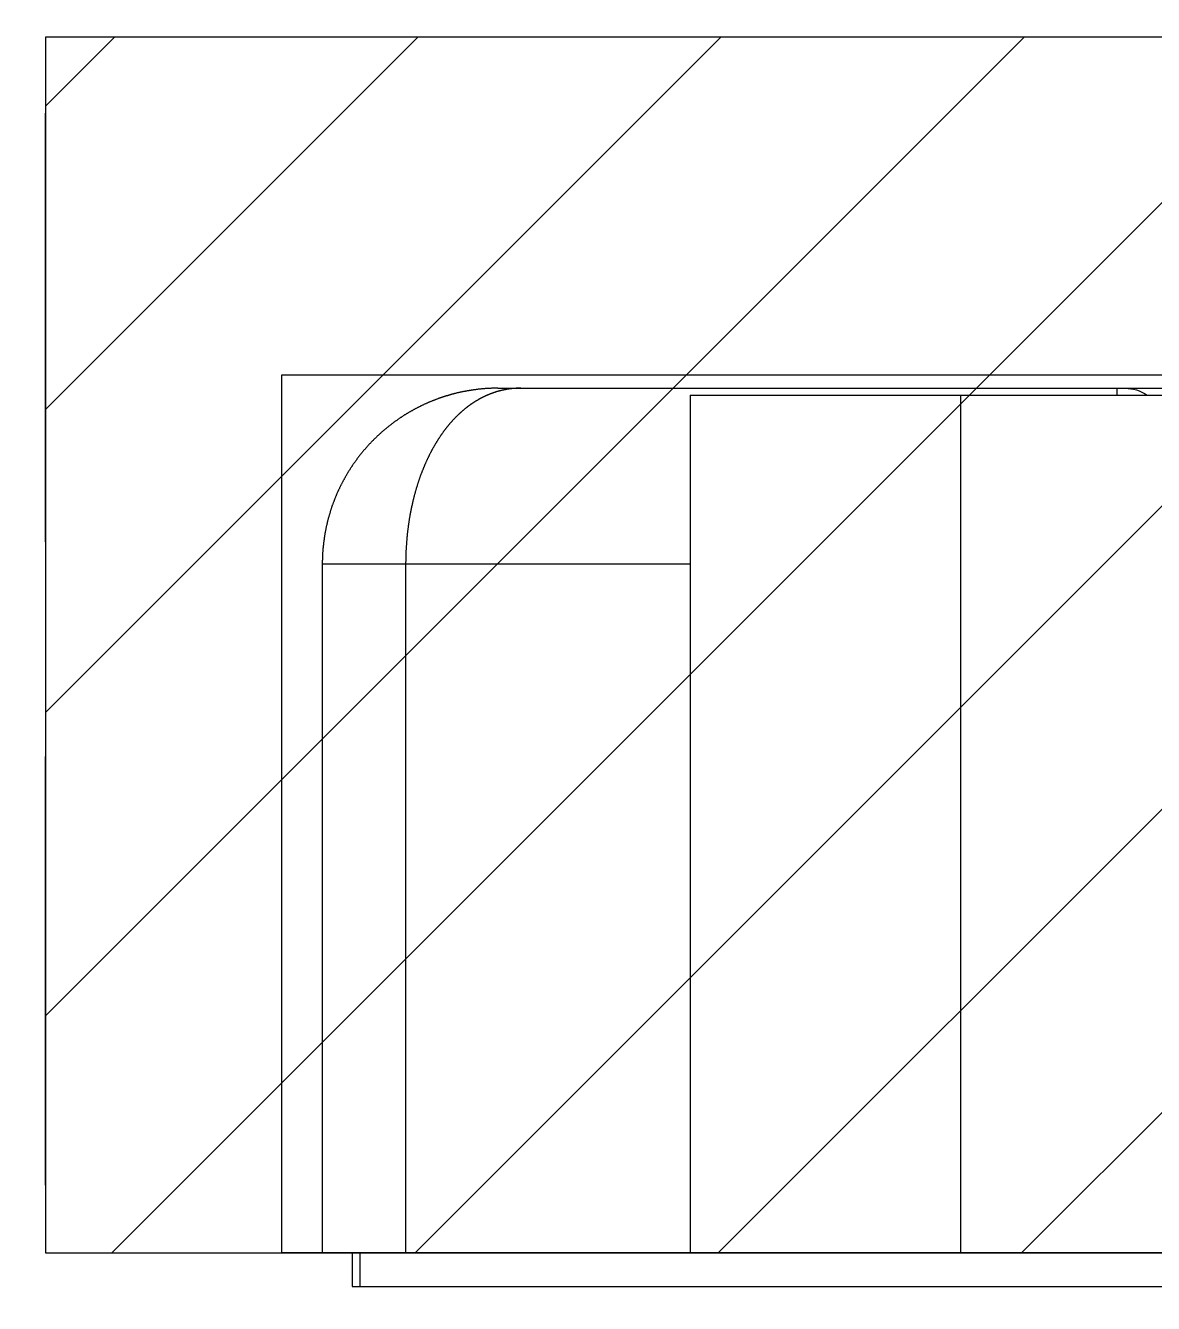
# Model space of a CAD drawing. Header units: millimetres. Extents: x -853320 to 19484, y -510814 to 9708.
# Drawn here: x 14260.56 to 14277.26, y 3748.06 to 3766.98 of the extents above; entities that cross this region are included whole.
import ezdxf

# ---------------------------------------------------------------- set-up
doc = ezdxf.new("R2010")
doc.units = ezdxf.units.MM
doc.linetypes.add('BEARBEITUNGEN', pattern=[0])
doc.linetypes.add('NASCOSTA', pattern=[9.525, 6.35, -3.175])
doc.layers.add('DS_ST_quote 1_50', color=7, linetype='Continuous')
for name, color, linetype, lineweight in [('F_ARREDI', 7, 'Continuous', 5), ('F_FERRAMENTA', 253, 'Continuous', 5), ('F_Guide', 1, 'Continuous', 9), ('F_MULTI laminato OPACO', 1, 'Continuous', 5), ('F_Proiezioni', 253, 'NASCOSTA', 9)]:
    doc.layers.add(name, color=color, linetype=linetype, lineweight=lineweight)
doc.styles.add('ARIAL', font='arial.ttf')
doc.dimstyles.new('ISO-100', dxfattribs={"dimtxt": 100, "dimasz": 5, "dimexe": 0.25, "dimexo": 6, "dimgap": 6, "dimtad": 1, "dimtxsty": 'ARIAL', "dimblk": 'ARCHTICK', "dimcen": 2.5, "dimdle": 15, "dimse1": 1, "dimse2": 1, "dimclrd": 256, "dimclre": 256, "dimclrt": 256, "dimadec": 0, "dimazin": 0, "dimtfac": 1, "dimtmove": 0, "dimatfit": 3, "dimldrblk": 'ARCHTICK', "dimfxl": 1, "dimlwd": -1, "dimlwe": -1, "dimarcsym": 0})

# ---------------------------------------------------------------- blocks, each defined once
blk = doc.blocks.new('CERNIERA_batttuta_pianta')
at = {"layer": 'F_FERRAMENTA'}
for p, q in [((813188.851, 528413.463), (813203.311, 528413.463)), ((813188.851, 528412.963), (813188.851, 528413.463)), ((813188.968, 528412.963), (813188.968, 528413.463)), ((813188.411, 528412.963), (813225.311, 528412.963)), ((813188.411, 528402.763), (813188.411, 528412.963)), ((813189.645, 528402.763), (813189.645, 528412.963)), ((813193.857, 528400.263), (813193.857, 528412.963)), ((813197.86, 528400.263), (813197.86, 528412.963)), ((813188.411, 528402.755), (813188.411, 528402.763)), ((813188.411, 528402.763), (813193.857, 528402.763)), ((813188.411, 528402.747), (813188.411, 528402.755)), ((813188.411, 528402.739), (813188.411, 528402.747)), ((813188.411, 528402.731), (813188.411, 528402.739)), ((813188.411, 528402.723), (813188.411, 528402.731)), ((813188.411, 528402.715), (813188.411, 528402.723)), ((813188.412, 528402.707), (813188.411, 528402.715)), ((813188.412, 528402.699), (813188.412, 528402.707)), ((813188.412, 528402.691), (813188.412, 528402.699)), ((813188.412, 528402.683), (813188.412, 528402.691)), ((813188.412, 528402.675), (813188.412, 528402.683)), ((813188.413, 528402.667), (813188.412, 528402.675)), ((813188.413, 528402.659), (813188.413, 528402.667)), ((813189.645, 528402.754), (813189.645, 528402.763)), ((813189.645, 528402.745), (813189.645, 528402.754)), ((813189.645, 528402.736), (813189.645, 528402.745)), ((813189.646, 528402.728), (813189.645, 528402.736)), ((813189.646, 528402.719), (813189.646, 528402.728)), ((813189.646, 528402.71), (813189.646, 528402.719)), ((813189.646, 528402.702), (813189.646, 528402.71)), ((813189.646, 528402.693), (813189.646, 528402.702)), ((813189.646, 528402.684), (813189.646, 528402.693)), ((813189.646, 528402.675), (813189.646, 528402.684)), ((813189.646, 528402.667), (813189.646, 528402.675)), ((813189.647, 528402.658), (813189.646, 528402.667)), ((813188.413, 528402.651), (813188.413, 528402.659)), ((813188.414, 528402.643), (813188.413, 528402.651)), ((813188.414, 528402.635), (813188.414, 528402.643)), ((813188.414, 528402.627), (813188.414, 528402.635)), ((813188.415, 528402.619), (813188.414, 528402.627)), ((813188.415, 528402.611), (813188.415, 528402.619)), ((813188.416, 528402.603), (813188.415, 528402.611)), ((813188.416, 528402.595), (813188.416, 528402.603)), ((813188.417, 528402.587), (813188.416, 528402.595)), ((813188.417, 528402.579), (813188.417, 528402.587)), ((813188.418, 528402.571), (813188.417, 528402.579)), ((813188.419, 528402.563), (813188.418, 528402.571)), ((813188.419, 528402.555), (813188.419, 528402.563)), ((813188.42, 528402.548), (813188.419, 528402.555)), ((813188.421, 528402.54), (813188.42, 528402.548)), ((813188.421, 528402.532), (813188.421, 528402.54)), ((813188.422, 528402.524), (813188.421, 528402.532)), ((813188.423, 528402.516), (813188.422, 528402.524)), ((813188.423, 528402.508), (813188.423, 528402.516)), ((813188.424, 528402.5), (813188.423, 528402.508)), ((813188.425, 528402.492), (813188.424, 528402.5)), ((813188.426, 528402.484), (813188.425, 528402.492)), ((813188.427, 528402.476), (813188.426, 528402.484)), ((813188.428, 528402.468), (813188.427, 528402.476)), ((813189.647, 528402.649), (813189.647, 528402.658)), ((813189.647, 528402.641), (813189.647, 528402.649)), ((813189.647, 528402.632), (813189.647, 528402.641)), ((813189.648, 528402.623), (813189.647, 528402.632)), ((813189.648, 528402.615), (813189.648, 528402.623)), ((813189.648, 528402.606), (813189.648, 528402.615)), ((813189.649, 528402.597), (813189.648, 528402.606)), ((813189.649, 528402.589), (813189.649, 528402.597)), ((813189.649, 528402.58), (813189.649, 528402.589)), ((813189.65, 528402.571), (813189.649, 528402.58)), ((813189.65, 528402.563), (813189.65, 528402.571)), ((813189.651, 528402.554), (813189.65, 528402.563)), ((813189.651, 528402.545), (813189.651, 528402.554)), ((813189.651, 528402.537), (813189.651, 528402.545)), ((813189.652, 528402.528), (813189.651, 528402.537)), ((813189.652, 528402.52), (813189.652, 528402.528)), ((813189.653, 528402.511), (813189.652, 528402.52)), ((813189.653, 528402.502), (813189.653, 528402.511)), ((813189.654, 528402.494), (813189.653, 528402.502)), ((813189.655, 528402.485), (813189.654, 528402.494)), ((813189.655, 528402.477), (813189.655, 528402.485)), ((813189.656, 528402.468), (813189.655, 528402.477)), ((813188.429, 528402.46), (813188.428, 528402.468)), ((813188.429, 528402.453), (813188.429, 528402.46)), ((813188.43, 528402.445), (813188.429, 528402.453)), ((813188.431, 528402.437), (813188.43, 528402.445)), ((813188.432, 528402.429), (813188.431, 528402.437)), ((813188.433, 528402.421), (813188.432, 528402.429)), ((813188.435, 528402.413), (813188.433, 528402.421)), ((813188.436, 528402.405), (813188.435, 528402.413)), ((813188.437, 528402.397), (813188.436, 528402.405)), ((813188.438, 528402.389), (813188.437, 528402.397)), ((813188.439, 528402.382), (813188.438, 528402.389)), ((813188.44, 528402.374), (813188.439, 528402.382)), ((813188.441, 528402.366), (813188.44, 528402.374)), ((813188.443, 528402.358), (813188.441, 528402.366)), ((813188.444, 528402.35), (813188.443, 528402.358)), ((813188.445, 528402.342), (813188.444, 528402.35)), ((813188.446, 528402.335), (813188.445, 528402.342)), ((813188.448, 528402.327), (813188.446, 528402.335)), ((813188.449, 528402.319), (813188.448, 528402.327)), ((813188.45, 528402.311), (813188.449, 528402.319)), ((813188.452, 528402.303), (813188.45, 528402.311)), ((813188.453, 528402.295), (813188.452, 528402.303)), ((813188.455, 528402.288), (813188.453, 528402.295)), ((813188.456, 528402.28), (813188.455, 528402.288)), ((813189.656, 528402.459), (813189.656, 528402.468)), ((813189.657, 528402.451), (813189.656, 528402.459)), ((813189.658, 528402.442), (813189.657, 528402.451)), ((813189.658, 528402.434), (813189.658, 528402.442)), ((813189.659, 528402.425), (813189.658, 528402.434)), ((813189.66, 528402.417), (813189.659, 528402.425)), ((813189.66, 528402.408), (813189.66, 528402.417)), ((813189.661, 528402.399), (813189.66, 528402.408)), ((813189.662, 528402.391), (813189.661, 528402.399)), ((813189.663, 528402.382), (813189.662, 528402.391)), ((813189.663, 528402.374), (813189.663, 528402.382)), ((813189.664, 528402.365), (813189.663, 528402.374)), ((813189.665, 528402.357), (813189.664, 528402.365)), ((813189.666, 528402.348), (813189.665, 528402.357)), ((813189.667, 528402.34), (813189.666, 528402.348)), ((813189.668, 528402.331), (813189.667, 528402.34)), ((813189.669, 528402.323), (813189.668, 528402.331)), ((813189.669, 528402.314), (813189.669, 528402.323)), ((813189.67, 528402.306), (813189.669, 528402.314)), ((813189.671, 528402.297), (813189.67, 528402.306)), ((813189.672, 528402.289), (813189.671, 528402.297)), ((813189.673, 528402.28), (813189.672, 528402.289)), ((813188.458, 528402.272), (813188.456, 528402.28)), ((813188.459, 528402.264), (813188.458, 528402.272)), ((813188.461, 528402.256), (813188.459, 528402.264)), ((813188.462, 528402.249), (813188.461, 528402.256)), ((813188.464, 528402.241), (813188.462, 528402.249)), ((813188.465, 528402.233), (813188.464, 528402.241)), ((813188.467, 528402.225), (813188.465, 528402.233)), ((813188.469, 528402.217), (813188.467, 528402.225)), ((813188.47, 528402.21), (813188.469, 528402.217)), ((813188.472, 528402.202), (813188.47, 528402.21)), ((813188.474, 528402.194), (813188.472, 528402.202)), ((813188.476, 528402.186), (813188.474, 528402.194)), ((813188.477, 528402.179), (813188.476, 528402.186)), ((813188.479, 528402.171), (813188.477, 528402.179)), ((813188.481, 528402.163), (813188.479, 528402.171)), ((813188.483, 528402.155), (813188.481, 528402.163)), ((813188.485, 528402.148), (813188.483, 528402.155)), ((813188.487, 528402.14), (813188.485, 528402.148)), ((813188.488, 528402.132), (813188.487, 528402.14)), ((813188.49, 528402.125), (813188.488, 528402.132)), ((813188.492, 528402.117), (813188.49, 528402.125)), ((813188.494, 528402.109), (813188.492, 528402.117)), ((813188.496, 528402.102), (813188.494, 528402.109)), ((813188.498, 528402.094), (813188.496, 528402.102)), ((813188.5, 528402.086), (813188.498, 528402.094)), ((813189.674, 528402.272), (813189.673, 528402.28)), ((813189.675, 528402.264), (813189.674, 528402.272)), ((813189.676, 528402.255), (813189.675, 528402.264)), ((813189.677, 528402.247), (813189.676, 528402.255)), ((813189.678, 528402.238), (813189.677, 528402.247)), ((813189.68, 528402.23), (813189.678, 528402.238)), ((813189.681, 528402.221), (813189.68, 528402.23)), ((813189.682, 528402.213), (813189.681, 528402.221)), ((813189.683, 528402.205), (813189.682, 528402.213)), ((813189.684, 528402.196), (813189.683, 528402.205)), ((813189.685, 528402.188), (813189.684, 528402.196)), ((813189.686, 528402.18), (813189.685, 528402.188)), ((813189.688, 528402.171), (813189.686, 528402.18)), ((813189.689, 528402.163), (813189.688, 528402.171)), ((813189.69, 528402.154), (813189.689, 528402.163)), ((813189.691, 528402.146), (813189.69, 528402.154)), ((813189.693, 528402.138), (813189.691, 528402.146)), ((813189.694, 528402.129), (813189.693, 528402.138)), ((813189.695, 528402.121), (813189.694, 528402.129)), ((813189.697, 528402.113), (813189.695, 528402.121)), ((813189.698, 528402.104), (813189.697, 528402.113)), ((813189.699, 528402.096), (813189.698, 528402.104)), ((813189.701, 528402.088), (813189.699, 528402.096)), ((813188.503, 528402.078), (813188.5, 528402.086)), ((813188.505, 528402.071), (813188.503, 528402.078)), ((813188.507, 528402.063), (813188.505, 528402.071)), ((813188.509, 528402.056), (813188.507, 528402.063)), ((813188.511, 528402.048), (813188.509, 528402.056)), ((813188.513, 528402.04), (813188.511, 528402.048)), ((813188.516, 528402.033), (813188.513, 528402.04)), ((813188.518, 528402.025), (813188.516, 528402.033)), ((813188.52, 528402.017), (813188.518, 528402.025)), ((813188.522, 528402.01), (813188.52, 528402.017)), ((813188.525, 528402.002), (813188.522, 528402.01)), ((813188.527, 528401.995), (813188.525, 528402.002)), ((813188.529, 528401.987), (813188.527, 528401.995)), ((813188.532, 528401.979), (813188.529, 528401.987)), ((813188.534, 528401.972), (813188.532, 528401.979)), ((813188.537, 528401.964), (813188.534, 528401.972)), ((813188.539, 528401.957), (813188.537, 528401.964)), ((813188.541, 528401.949), (813188.539, 528401.957)), ((813188.544, 528401.941), (813188.541, 528401.949)), ((813188.547, 528401.934), (813188.544, 528401.941)), ((813188.549, 528401.926), (813188.547, 528401.934)), ((813188.552, 528401.919), (813188.549, 528401.926)), ((813188.554, 528401.911), (813188.552, 528401.919)), ((813188.557, 528401.904), (813188.554, 528401.911)), ((813189.702, 528402.08), (813189.701, 528402.088)), ((813189.703, 528402.071), (813189.702, 528402.08)), ((813189.705, 528402.063), (813189.703, 528402.071)), ((813189.706, 528402.055), (813189.705, 528402.063)), ((813189.708, 528402.047), (813189.706, 528402.055)), ((813189.709, 528402.038), (813189.708, 528402.047)), ((813189.711, 528402.03), (813189.709, 528402.038)), ((813189.712, 528402.022), (813189.711, 528402.03)), ((813189.714, 528402.014), (813189.712, 528402.022)), ((813189.715, 528402.006), (813189.714, 528402.014)), ((813189.717, 528401.997), (813189.715, 528402.006)), ((813189.718, 528401.989), (813189.717, 528401.997)), ((813189.72, 528401.981), (813189.718, 528401.989)), ((813189.722, 528401.973), (813189.72, 528401.981)), ((813189.723, 528401.965), (813189.722, 528401.973)), ((813189.725, 528401.957), (813189.723, 528401.965)), ((813189.727, 528401.948), (813189.725, 528401.957)), ((813189.728, 528401.94), (813189.727, 528401.948)), ((813189.73, 528401.932), (813189.728, 528401.94)), ((813189.732, 528401.924), (813189.73, 528401.932)), ((813189.733, 528401.916), (813189.732, 528401.924)), ((813189.735, 528401.908), (813189.733, 528401.916)), ((813189.737, 528401.9), (813189.735, 528401.908)), ((813188.559, 528401.896), (813188.557, 528401.904)), ((813188.562, 528401.889), (813188.559, 528401.896)), ((813188.565, 528401.881), (813188.562, 528401.889)), ((813188.568, 528401.874), (813188.565, 528401.881)), ((813188.57, 528401.866), (813188.568, 528401.874)), ((813188.573, 528401.859), (813188.57, 528401.866)), ((813188.576, 528401.851), (813188.573, 528401.859)), ((813188.579, 528401.844), (813188.576, 528401.851)), ((813188.581, 528401.836), (813188.579, 528401.844)), ((813188.584, 528401.829), (813188.581, 528401.836)), ((813188.587, 528401.822), (813188.584, 528401.829)), ((813188.59, 528401.814), (813188.587, 528401.822)), ((813188.593, 528401.807), (813188.59, 528401.814)), ((813188.596, 528401.799), (813188.593, 528401.807)), ((813188.599, 528401.792), (813188.596, 528401.799)), ((813188.602, 528401.785), (813188.599, 528401.792)), ((813188.605, 528401.777), (813188.602, 528401.785)), ((813188.608, 528401.77), (813188.605, 528401.777)), ((813188.611, 528401.762), (813188.608, 528401.77)), ((813188.614, 528401.755), (813188.611, 528401.762)), ((813188.617, 528401.748), (813188.614, 528401.755)), ((813188.62, 528401.74), (813188.617, 528401.748)), ((813188.623, 528401.733), (813188.62, 528401.74)), ((813188.627, 528401.726), (813188.623, 528401.733)), ((813188.63, 528401.718), (813188.627, 528401.726)), ((813188.633, 528401.711), (813188.63, 528401.718)), ((813189.739, 528401.892), (813189.737, 528401.9)), ((813189.74, 528401.884), (813189.739, 528401.892)), ((813189.742, 528401.876), (813189.74, 528401.884)), ((813189.744, 528401.868), (813189.742, 528401.876)), ((813189.746, 528401.86), (813189.744, 528401.868)), ((813189.748, 528401.852), (813189.746, 528401.86)), ((813189.75, 528401.844), (813189.748, 528401.852)), ((813189.751, 528401.836), (813189.75, 528401.844)), ((813189.753, 528401.828), (813189.751, 528401.836)), ((813189.755, 528401.82), (813189.753, 528401.828)), ((813189.757, 528401.812), (813189.755, 528401.82)), ((813189.759, 528401.804), (813189.757, 528401.812)), ((813189.761, 528401.796), (813189.759, 528401.804)), ((813189.763, 528401.788), (813189.761, 528401.796)), ((813189.765, 528401.78), (813189.763, 528401.788)), ((813189.767, 528401.773), (813189.765, 528401.78)), ((813189.769, 528401.765), (813189.767, 528401.773)), ((813189.771, 528401.757), (813189.769, 528401.765)), ((813189.773, 528401.749), (813189.771, 528401.757)), ((813189.775, 528401.741), (813189.773, 528401.749)), ((813189.777, 528401.734), (813189.775, 528401.741)), ((813189.779, 528401.726), (813189.777, 528401.734)), ((813189.782, 528401.718), (813189.779, 528401.726)), ((813189.784, 528401.71), (813189.782, 528401.718)), ((813188.636, 528401.704), (813188.633, 528401.711)), ((813188.639, 528401.697), (813188.636, 528401.704)), ((813188.643, 528401.689), (813188.639, 528401.697)), ((813188.646, 528401.682), (813188.643, 528401.689)), ((813188.649, 528401.675), (813188.646, 528401.682)), ((813188.653, 528401.668), (813188.649, 528401.675)), ((813188.656, 528401.66), (813188.653, 528401.668)), ((813188.659, 528401.653), (813188.656, 528401.66)), ((813188.663, 528401.646), (813188.659, 528401.653)), ((813188.666, 528401.639), (813188.663, 528401.646)), ((813188.67, 528401.632), (813188.666, 528401.639)), ((813188.673, 528401.625), (813188.67, 528401.632)), ((813188.677, 528401.617), (813188.673, 528401.625)), ((813188.68, 528401.61), (813188.677, 528401.617)), ((813188.684, 528401.603), (813188.68, 528401.61)), ((813188.687, 528401.596), (813188.684, 528401.603)), ((813188.691, 528401.589), (813188.687, 528401.596)), ((813188.694, 528401.582), (813188.691, 528401.589)), ((813188.698, 528401.575), (813188.694, 528401.582)), ((813188.702, 528401.568), (813188.698, 528401.575)), ((813188.705, 528401.561), (813188.702, 528401.568)), ((813188.709, 528401.554), (813188.705, 528401.561)), ((813188.713, 528401.547), (813188.709, 528401.554)), ((813188.717, 528401.54), (813188.713, 528401.547)), ((813188.72, 528401.533), (813188.717, 528401.54)), ((813188.724, 528401.526), (813188.72, 528401.533)), ((813188.728, 528401.519), (813188.724, 528401.526)), ((813189.786, 528401.703), (813189.784, 528401.71)), ((813189.788, 528401.695), (813189.786, 528401.703)), ((813189.79, 528401.687), (813189.788, 528401.695)), ((813189.792, 528401.68), (813189.79, 528401.687)), ((813189.795, 528401.672), (813189.792, 528401.68)), ((813189.797, 528401.665), (813189.795, 528401.672)), ((813189.799, 528401.657), (813189.797, 528401.665)), ((813189.801, 528401.649), (813189.799, 528401.657)), ((813189.803, 528401.642), (813189.801, 528401.649)), ((813189.806, 528401.634), (813189.803, 528401.642)), ((813189.808, 528401.627), (813189.806, 528401.634)), ((813189.81, 528401.619), (813189.808, 528401.627)), ((813189.813, 528401.612), (813189.81, 528401.619)), ((813189.815, 528401.604), (813189.813, 528401.612)), ((813189.817, 528401.597), (813189.815, 528401.604)), ((813189.82, 528401.589), (813189.817, 528401.597)), ((813189.822, 528401.582), (813189.82, 528401.589)), ((813189.824, 528401.574), (813189.822, 528401.582)), ((813189.827, 528401.567), (813189.824, 528401.574)), ((813189.829, 528401.559), (813189.827, 528401.567)), ((813189.832, 528401.552), (813189.829, 528401.559)), ((813189.834, 528401.545), (813189.832, 528401.552)), ((813189.837, 528401.537), (813189.834, 528401.545)), ((813189.839, 528401.53), (813189.837, 528401.537)), ((813189.841, 528401.523), (813189.839, 528401.53)), ((813188.732, 528401.512), (813188.728, 528401.519)), ((813188.735, 528401.505), (813188.732, 528401.512)), ((813188.739, 528401.498), (813188.735, 528401.505)), ((813188.743, 528401.491), (813188.739, 528401.498)), ((813188.747, 528401.484), (813188.743, 528401.491)), ((813188.751, 528401.477), (813188.747, 528401.484)), ((813188.755, 528401.47), (813188.751, 528401.477)), ((813188.759, 528401.463), (813188.755, 528401.47)), ((813188.763, 528401.456), (813188.759, 528401.463)), ((813188.767, 528401.45), (813188.763, 528401.456)), ((813188.771, 528401.443), (813188.767, 528401.45)), ((813188.775, 528401.436), (813188.771, 528401.443)), ((813188.779, 528401.429), (813188.775, 528401.436)), ((813188.783, 528401.422), (813188.779, 528401.429)), ((813188.787, 528401.415), (813188.783, 528401.422)), ((813188.791, 528401.409), (813188.787, 528401.415)), ((813188.795, 528401.402), (813188.791, 528401.409)), ((813188.8, 528401.395), (813188.795, 528401.402)), ((813188.804, 528401.388), (813188.8, 528401.395)), ((813188.808, 528401.382), (813188.804, 528401.388)), ((813188.812, 528401.375), (813188.808, 528401.382)), ((813188.816, 528401.368), (813188.812, 528401.375)), ((813188.821, 528401.362), (813188.816, 528401.368)), ((813188.825, 528401.355), (813188.821, 528401.362)), ((813188.829, 528401.348), (813188.825, 528401.355)), ((813188.834, 528401.342), (813188.829, 528401.348)), ((813188.838, 528401.335), (813188.834, 528401.342)), ((813189.844, 528401.515), (813189.841, 528401.523)), ((813189.846, 528401.508), (813189.844, 528401.515)), ((813189.849, 528401.501), (813189.846, 528401.508)), ((813189.852, 528401.493), (813189.849, 528401.501)), ((813189.854, 528401.486), (813189.852, 528401.493)), ((813189.857, 528401.479), (813189.854, 528401.486)), ((813189.859, 528401.472), (813189.857, 528401.479)), ((813189.862, 528401.465), (813189.859, 528401.472)), ((813189.864, 528401.457), (813189.862, 528401.465)), ((813189.867, 528401.45), (813189.864, 528401.457)), ((813189.87, 528401.443), (813189.867, 528401.45)), ((813189.872, 528401.436), (813189.87, 528401.443)), ((813189.875, 528401.429), (813189.872, 528401.436)), ((813189.878, 528401.422), (813189.875, 528401.429)), ((813189.88, 528401.415), (813189.878, 528401.422)), ((813189.883, 528401.408), (813189.88, 528401.415)), ((813189.886, 528401.401), (813189.883, 528401.408)), ((813189.888, 528401.394), (813189.886, 528401.401)), ((813189.891, 528401.387), (813189.888, 528401.394)), ((813189.894, 528401.38), (813189.891, 528401.387)), ((813189.897, 528401.373), (813189.894, 528401.38)), ((813189.9, 528401.366), (813189.897, 528401.373)), ((813189.902, 528401.359), (813189.9, 528401.366)), ((813189.905, 528401.352), (813189.902, 528401.359)), ((813189.908, 528401.345), (813189.905, 528401.352)), ((813189.911, 528401.338), (813189.908, 528401.345)), ((813189.914, 528401.331), (813189.911, 528401.338)), ((813188.842, 528401.328), (813188.838, 528401.335)), ((813188.847, 528401.322), (813188.842, 528401.328)), ((813188.851, 528401.315), (813188.847, 528401.322)), ((813188.855, 528401.309), (813188.851, 528401.315)), ((813188.86, 528401.302), (813188.855, 528401.309)), ((813188.864, 528401.295), (813188.86, 528401.302)), ((813188.869, 528401.289), (813188.864, 528401.295)), ((813188.873, 528401.282), (813188.869, 528401.289)), ((813188.878, 528401.276), (813188.873, 528401.282)), ((813188.882, 528401.269), (813188.878, 528401.276)), ((813188.887, 528401.263), (813188.882, 528401.269)), ((813188.892, 528401.256), (813188.887, 528401.263)), ((813188.896, 528401.25), (813188.892, 528401.256)), ((813188.901, 528401.244), (813188.896, 528401.25)), ((813188.905, 528401.237), (813188.901, 528401.244)), ((813188.91, 528401.231), (813188.905, 528401.237)), ((813188.915, 528401.224), (813188.91, 528401.231)), ((813188.92, 528401.218), (813188.915, 528401.224)), ((813188.924, 528401.212), (813188.92, 528401.218)), ((813188.929, 528401.205), (813188.924, 528401.212)), ((813188.934, 528401.199), (813188.929, 528401.205)), ((813188.939, 528401.193), (813188.934, 528401.199)), ((813188.943, 528401.186), (813188.939, 528401.193)), ((813188.948, 528401.18), (813188.943, 528401.186)), ((813188.953, 528401.174), (813188.948, 528401.18)), ((813188.958, 528401.167), (813188.953, 528401.174)), ((813188.963, 528401.161), (813188.958, 528401.167)), ((813188.968, 528401.155), (813188.963, 528401.161)), ((813188.972, 528401.149), (813188.968, 528401.155)), ((813188.977, 528401.142), (813188.972, 528401.149)), ((813189.917, 528401.324), (813189.914, 528401.331)), ((813189.919, 528401.317), (813189.917, 528401.324)), ((813189.922, 528401.311), (813189.919, 528401.317)), ((813189.925, 528401.304), (813189.922, 528401.311)), ((813189.928, 528401.297), (813189.925, 528401.304)), ((813189.931, 528401.29), (813189.928, 528401.297)), ((813189.934, 528401.283), (813189.931, 528401.29)), ((813189.937, 528401.277), (813189.934, 528401.283)), ((813189.94, 528401.27), (813189.937, 528401.277)), ((813189.943, 528401.263), (813189.94, 528401.27)), ((813189.946, 528401.257), (813189.943, 528401.263)), ((813189.949, 528401.25), (813189.946, 528401.257)), ((813189.952, 528401.243), (813189.949, 528401.25)), ((813189.955, 528401.237), (813189.952, 528401.243)), ((813189.958, 528401.23), (813189.955, 528401.237)), ((813189.961, 528401.223), (813189.958, 528401.23)), ((813189.964, 528401.217), (813189.961, 528401.223)), ((813189.967, 528401.21), (813189.964, 528401.217)), ((813189.97, 528401.204), (813189.967, 528401.21)), ((813189.973, 528401.197), (813189.97, 528401.204)), ((813189.976, 528401.191), (813189.973, 528401.197)), ((813189.98, 528401.184), (813189.976, 528401.191)), ((813189.983, 528401.178), (813189.98, 528401.184)), ((813189.986, 528401.171), (813189.983, 528401.178)), ((813189.989, 528401.165), (813189.986, 528401.171)), ((813189.992, 528401.158), (813189.989, 528401.165)), ((813189.995, 528401.152), (813189.992, 528401.158)), ((813189.999, 528401.146), (813189.995, 528401.152)), ((813188.982, 528401.136), (813188.977, 528401.142)), ((813188.987, 528401.13), (813188.982, 528401.136)), ((813188.992, 528401.124), (813188.987, 528401.13)), ((813188.997, 528401.118), (813188.992, 528401.124)), ((813189.002, 528401.112), (813188.997, 528401.118)), ((813189.007, 528401.105), (813189.002, 528401.112)), ((813189.012, 528401.099), (813189.007, 528401.105)), ((813189.018, 528401.093), (813189.012, 528401.099)), ((813189.023, 528401.087), (813189.018, 528401.093)), ((813189.028, 528401.081), (813189.023, 528401.087)), ((813189.033, 528401.075), (813189.028, 528401.081)), ((813189.038, 528401.069), (813189.033, 528401.075)), ((813189.043, 528401.063), (813189.038, 528401.069)), ((813189.048, 528401.057), (813189.043, 528401.063)), ((813189.054, 528401.051), (813189.048, 528401.057)), ((813189.059, 528401.045), (813189.054, 528401.051)), ((813189.064, 528401.039), (813189.059, 528401.045)), ((813189.069, 528401.033), (813189.064, 528401.039)), ((813189.075, 528401.027), (813189.069, 528401.033)), ((813189.08, 528401.021), (813189.075, 528401.027)), ((813189.085, 528401.015), (813189.08, 528401.021)), ((813189.091, 528401.01), (813189.085, 528401.015)), ((813189.096, 528401.004), (813189.091, 528401.01)), ((813189.101, 528400.998), (813189.096, 528401.004)), ((813189.107, 528400.992), (813189.101, 528400.998)), ((813189.112, 528400.986), (813189.107, 528400.992)), ((813189.118, 528400.98), (813189.112, 528400.986)), ((813189.123, 528400.975), (813189.118, 528400.98)), ((813189.129, 528400.969), (813189.123, 528400.975)), ((813189.134, 528400.963), (813189.129, 528400.969)), ((813189.14, 528400.957), (813189.134, 528400.963)), ((813190.002, 528401.139), (813189.999, 528401.146)), ((813190.005, 528401.133), (813190.002, 528401.139)), ((813190.008, 528401.127), (813190.005, 528401.133)), ((813190.011, 528401.12), (813190.008, 528401.127)), ((813190.015, 528401.114), (813190.011, 528401.12)), ((813190.018, 528401.108), (813190.015, 528401.114)), ((813190.021, 528401.102), (813190.018, 528401.108)), ((813190.025, 528401.095), (813190.021, 528401.102)), ((813190.028, 528401.089), (813190.025, 528401.095)), ((813190.031, 528401.083), (813190.028, 528401.089)), ((813190.034, 528401.077), (813190.031, 528401.083)), ((813190.038, 528401.071), (813190.034, 528401.077)), ((813190.041, 528401.064), (813190.038, 528401.071)), ((813190.044, 528401.058), (813190.041, 528401.064)), ((813190.048, 528401.052), (813190.044, 528401.058)), ((813190.051, 528401.046), (813190.048, 528401.052)), ((813190.055, 528401.04), (813190.051, 528401.046)), ((813190.058, 528401.034), (813190.055, 528401.04)), ((813190.061, 528401.028), (813190.058, 528401.034)), ((813190.065, 528401.022), (813190.061, 528401.028)), ((813190.068, 528401.016), (813190.065, 528401.022)), ((813190.072, 528401.01), (813190.068, 528401.016)), ((813190.075, 528401.004), (813190.072, 528401.01)), ((813190.079, 528400.999), (813190.075, 528401.004)), ((813190.082, 528400.993), (813190.079, 528400.999)), ((813190.086, 528400.987), (813190.082, 528400.993)), ((813190.089, 528400.981), (813190.086, 528400.987)), ((813190.093, 528400.975), (813190.089, 528400.981)), ((813190.096, 528400.969), (813190.093, 528400.975)), ((813190.1, 528400.964), (813190.096, 528400.969)), ((813190.103, 528400.958), (813190.1, 528400.964)), ((813189.145, 528400.952), (813189.14, 528400.957)), ((813189.151, 528400.946), (813189.145, 528400.952)), ((813189.156, 528400.94), (813189.151, 528400.946)), ((813189.162, 528400.935), (813189.156, 528400.94)), ((813189.167, 528400.929), (813189.162, 528400.935)), ((813189.173, 528400.923), (813189.167, 528400.929)), ((813189.179, 528400.918), (813189.173, 528400.923)), ((813189.184, 528400.912), (813189.179, 528400.918)), ((813189.19, 528400.907), (813189.184, 528400.912)), ((813189.196, 528400.901), (813189.19, 528400.907)), ((813189.201, 528400.896), (813189.196, 528400.901)), ((813189.207, 528400.89), (813189.201, 528400.896)), ((813189.213, 528400.885), (813189.207, 528400.89)), ((813189.219, 528400.879), (813189.213, 528400.885)), ((813189.224, 528400.874), (813189.219, 528400.879)), ((813189.23, 528400.868), (813189.224, 528400.874)), ((813189.236, 528400.863), (813189.23, 528400.868)), ((813189.242, 528400.857), (813189.236, 528400.863)), ((813189.248, 528400.852), (813189.242, 528400.857)), ((813189.253, 528400.847), (813189.248, 528400.852)), ((813189.259, 528400.841), (813189.253, 528400.847)), ((813189.265, 528400.836), (813189.259, 528400.841)), ((813189.271, 528400.831), (813189.265, 528400.836)), ((813189.277, 528400.825), (813189.271, 528400.831)), ((813189.283, 528400.82), (813189.277, 528400.825)), ((813189.289, 528400.815), (813189.283, 528400.82)), ((813189.295, 528400.809), (813189.289, 528400.815)), ((813189.301, 528400.804), (813189.295, 528400.809)), ((813189.307, 528400.799), (813189.301, 528400.804)), ((813189.313, 528400.794), (813189.307, 528400.799)), ((813189.319, 528400.789), (813189.313, 528400.794)), ((813189.325, 528400.784), (813189.319, 528400.789)), ((813189.331, 528400.778), (813189.325, 528400.784)), ((813189.337, 528400.773), (813189.331, 528400.778)), ((813189.343, 528400.768), (813189.337, 528400.773)), ((813190.107, 528400.952), (813190.103, 528400.958)), ((813190.11, 528400.946), (813190.107, 528400.952)), ((813190.114, 528400.941), (813190.11, 528400.946)), ((813190.117, 528400.935), (813190.114, 528400.941)), ((813190.121, 528400.929), (813190.117, 528400.935)), ((813190.124, 528400.924), (813190.121, 528400.929)), ((813190.128, 528400.918), (813190.124, 528400.924)), ((813190.132, 528400.912), (813190.128, 528400.918)), ((813190.135, 528400.907), (813190.132, 528400.912)), ((813190.139, 528400.901), (813190.135, 528400.907)), ((813190.143, 528400.896), (813190.139, 528400.901)), ((813190.146, 528400.89), (813190.143, 528400.896)), ((813190.15, 528400.885), (813190.146, 528400.89)), ((813190.154, 528400.879), (813190.15, 528400.885)), ((813190.157, 528400.874), (813190.154, 528400.879)), ((813190.161, 528400.868), (813190.157, 528400.874)), ((813190.165, 528400.863), (813190.161, 528400.868)), ((813190.168, 528400.858), (813190.165, 528400.863)), ((813190.172, 528400.852), (813190.168, 528400.858)), ((813190.176, 528400.847), (813190.172, 528400.852)), ((813190.179, 528400.842), (813190.176, 528400.847)), ((813190.183, 528400.836), (813190.179, 528400.842)), ((813190.187, 528400.831), (813190.183, 528400.836)), ((813190.191, 528400.826), (813190.187, 528400.831)), ((813190.194, 528400.821), (813190.191, 528400.826)), ((813190.198, 528400.815), (813190.194, 528400.821)), ((813190.202, 528400.81), (813190.198, 528400.815)), ((813190.206, 528400.805), (813190.202, 528400.81)), ((813190.21, 528400.8), (813190.206, 528400.805)), ((813190.213, 528400.795), (813190.21, 528400.8)), ((813190.217, 528400.79), (813190.213, 528400.795)), ((813190.221, 528400.784), (813190.217, 528400.79)), ((813190.225, 528400.779), (813190.221, 528400.784)), ((813190.229, 528400.774), (813190.225, 528400.779)), ((813190.233, 528400.769), (813190.229, 528400.774)), ((813190.236, 528400.764), (813190.233, 528400.769)), ((813189.349, 528400.763), (813189.343, 528400.768)), ((813189.355, 528400.758), (813189.349, 528400.763)), ((813189.361, 528400.753), (813189.355, 528400.758)), ((813189.367, 528400.748), (813189.361, 528400.753)), ((813189.373, 528400.743), (813189.367, 528400.748)), ((813189.379, 528400.738), (813189.373, 528400.743)), ((813189.386, 528400.733), (813189.379, 528400.738)), ((813189.392, 528400.728), (813189.386, 528400.733)), ((813189.398, 528400.723), (813189.392, 528400.728)), ((813189.404, 528400.718), (813189.398, 528400.723)), ((813189.41, 528400.714), (813189.404, 528400.718)), ((813189.417, 528400.709), (813189.41, 528400.714)), ((813189.423, 528400.704), (813189.417, 528400.709)), ((813189.429, 528400.699), (813189.423, 528400.704)), ((813189.436, 528400.694), (813189.429, 528400.699)), ((813189.442, 528400.689), (813189.436, 528400.694)), ((813189.448, 528400.685), (813189.442, 528400.689)), ((813189.454, 528400.68), (813189.448, 528400.685)), ((813189.461, 528400.675), (813189.454, 528400.68)), ((813189.467, 528400.67), (813189.461, 528400.675)), ((813189.474, 528400.666), (813189.467, 528400.67)), ((813189.48, 528400.661), (813189.474, 528400.666)), ((813189.486, 528400.657), (813189.48, 528400.661)), ((813189.493, 528400.652), (813189.486, 528400.657)), ((813189.499, 528400.647), (813189.493, 528400.652)), ((813189.506, 528400.643), (813189.499, 528400.647)), ((813189.512, 528400.638), (813189.506, 528400.643)), ((813189.518, 528400.634), (813189.512, 528400.638)), ((813189.525, 528400.629), (813189.518, 528400.634)), ((813189.531, 528400.625), (813189.525, 528400.629)), ((813189.538, 528400.62), (813189.531, 528400.625)), ((813189.544, 528400.616), (813189.538, 528400.62)), ((813189.551, 528400.611), (813189.544, 528400.616)), ((813189.558, 528400.607), (813189.551, 528400.611)), ((813189.564, 528400.602), (813189.558, 528400.607)), ((813189.571, 528400.598), (813189.564, 528400.602)), ((813189.577, 528400.594), (813189.571, 528400.598)), ((813189.584, 528400.589), (813189.577, 528400.594)), ((813189.59, 528400.585), (813189.584, 528400.589)), ((813189.597, 528400.581), (813189.59, 528400.585)), ((813189.604, 528400.576), (813189.597, 528400.581)), ((813190.24, 528400.759), (813190.236, 528400.764)), ((813190.244, 528400.754), (813190.24, 528400.759)), ((813190.248, 528400.749), (813190.244, 528400.754)), ((813190.252, 528400.744), (813190.248, 528400.749)), ((813190.256, 528400.739), (813190.252, 528400.744)), ((813190.26, 528400.735), (813190.256, 528400.739)), ((813190.264, 528400.73), (813190.26, 528400.735)), ((813190.268, 528400.725), (813190.264, 528400.73)), ((813190.272, 528400.72), (813190.268, 528400.725)), ((813190.276, 528400.715), (813190.272, 528400.72)), ((813190.28, 528400.71), (813190.276, 528400.715)), ((813190.284, 528400.706), (813190.28, 528400.71)), ((813190.288, 528400.701), (813190.284, 528400.706)), ((813190.292, 528400.696), (813190.288, 528400.701)), ((813190.296, 528400.691), (813190.292, 528400.696)), ((813190.3, 528400.687), (813190.296, 528400.691)), ((813190.304, 528400.682), (813190.3, 528400.687)), ((813190.308, 528400.677), (813190.304, 528400.682)), ((813190.312, 528400.673), (813190.308, 528400.677)), ((813190.316, 528400.668), (813190.312, 528400.673)), ((813190.32, 528400.664), (813190.316, 528400.668)), ((813190.324, 528400.659), (813190.32, 528400.664)), ((813190.328, 528400.654), (813190.324, 528400.659)), ((813190.332, 528400.65), (813190.328, 528400.654)), ((813190.336, 528400.645), (813190.332, 528400.65)), ((813190.34, 528400.641), (813190.336, 528400.645)), ((813190.344, 528400.637), (813190.34, 528400.641)), ((813190.348, 528400.632), (813190.344, 528400.637)), ((813190.352, 528400.628), (813190.348, 528400.632)), ((813190.356, 528400.623), (813190.352, 528400.628)), ((813190.361, 528400.619), (813190.356, 528400.623)), ((813190.365, 528400.615), (813190.361, 528400.619)), ((813190.369, 528400.61), (813190.365, 528400.615)), ((813190.373, 528400.606), (813190.369, 528400.61)), ((813190.377, 528400.602), (813190.373, 528400.606)), ((813190.381, 528400.597), (813190.377, 528400.602)), ((813190.385, 528400.593), (813190.381, 528400.597)), ((813190.39, 528400.589), (813190.385, 528400.593)), ((813190.394, 528400.585), (813190.39, 528400.589)), ((813190.398, 528400.58), (813190.394, 528400.585)), ((813190.402, 528400.576), (813190.398, 528400.58)), ((813189.61, 528400.572), (813189.604, 528400.576)), ((813189.617, 528400.568), (813189.61, 528400.572)), ((813189.624, 528400.564), (813189.617, 528400.568)), ((813189.63, 528400.559), (813189.624, 528400.564)), ((813189.637, 528400.555), (813189.63, 528400.559)), ((813189.644, 528400.551), (813189.637, 528400.555)), ((813189.651, 528400.547), (813189.644, 528400.551)), ((813189.657, 528400.543), (813189.651, 528400.547)), ((813189.664, 528400.539), (813189.657, 528400.543)), ((813189.671, 528400.535), (813189.664, 528400.539)), ((813189.678, 528400.53), (813189.671, 528400.535)), ((813189.684, 528400.526), (813189.678, 528400.53)), ((813189.691, 528400.522), (813189.684, 528400.526)), ((813189.698, 528400.518), (813189.691, 528400.522)), ((813189.705, 528400.514), (813189.698, 528400.518)), ((813189.712, 528400.51), (813189.705, 528400.514)), ((813189.719, 528400.507), (813189.712, 528400.51)), ((813189.725, 528400.503), (813189.719, 528400.507)), ((813189.732, 528400.499), (813189.725, 528400.503)), ((813189.739, 528400.495), (813189.732, 528400.499)), ((813189.746, 528400.491), (813189.739, 528400.495)), ((813189.753, 528400.487), (813189.746, 528400.491)), ((813189.76, 528400.483), (813189.753, 528400.487)), ((813189.767, 528400.48), (813189.76, 528400.483)), ((813189.774, 528400.476), (813189.767, 528400.48)), ((813189.781, 528400.472), (813189.774, 528400.476)), ((813189.788, 528400.468), (813189.781, 528400.472)), ((813189.795, 528400.465), (813189.788, 528400.468)), ((813189.802, 528400.461), (813189.795, 528400.465)), ((813189.809, 528400.457), (813189.802, 528400.461)), ((813189.816, 528400.454), (813189.809, 528400.457)), ((813189.823, 528400.45), (813189.816, 528400.454)), ((813189.83, 528400.446), (813189.823, 528400.45)), ((813189.837, 528400.443), (813189.83, 528400.446)), ((813189.844, 528400.439), (813189.837, 528400.443)), ((813189.851, 528400.436), (813189.844, 528400.439)), ((813189.858, 528400.432), (813189.851, 528400.436)), ((813189.865, 528400.429), (813189.858, 528400.432)), ((813189.872, 528400.425), (813189.865, 528400.429)), ((813189.879, 528400.422), (813189.872, 528400.425)), ((813189.886, 528400.418), (813189.879, 528400.422)), ((813189.894, 528400.415), (813189.886, 528400.418)), ((813189.901, 528400.411), (813189.894, 528400.415)), ((813189.908, 528400.408), (813189.901, 528400.411)), ((813189.915, 528400.405), (813189.908, 528400.408)), ((813189.922, 528400.401), (813189.915, 528400.405)), ((813189.93, 528400.398), (813189.922, 528400.401)), ((813189.937, 528400.395), (813189.93, 528400.398)), ((813189.944, 528400.392), (813189.937, 528400.395)), ((813189.951, 528400.388), (813189.944, 528400.392)), ((813190.406, 528400.572), (813190.402, 528400.576)), ((813190.411, 528400.568), (813190.406, 528400.572)), ((813190.415, 528400.564), (813190.411, 528400.568)), ((813190.419, 528400.56), (813190.415, 528400.564)), ((813190.423, 528400.556), (813190.419, 528400.56)), ((813190.428, 528400.552), (813190.423, 528400.556)), ((813190.432, 528400.548), (813190.428, 528400.552)), ((813190.436, 528400.544), (813190.432, 528400.548)), ((813190.44, 528400.54), (813190.436, 528400.544)), ((813190.445, 528400.536), (813190.44, 528400.54)), ((813190.449, 528400.532), (813190.445, 528400.536)), ((813190.453, 528400.528), (813190.449, 528400.532)), ((813190.457, 528400.524), (813190.453, 528400.528)), ((813190.462, 528400.52), (813190.457, 528400.524)), ((813190.466, 528400.516), (813190.462, 528400.52)), ((813190.47, 528400.512), (813190.466, 528400.516)), ((813190.475, 528400.509), (813190.47, 528400.512)), ((813190.479, 528400.505), (813190.475, 528400.509)), ((813190.483, 528400.501), (813190.479, 528400.505)), ((813190.488, 528400.497), (813190.483, 528400.501)), ((813190.492, 528400.494), (813190.488, 528400.497)), ((813190.496, 528400.49), (813190.492, 528400.494)), ((813190.501, 528400.486), (813190.496, 528400.49)), ((813190.505, 528400.483), (813190.501, 528400.486)), ((813190.51, 528400.479), (813190.505, 528400.483)), ((813190.514, 528400.475), (813190.51, 528400.479)), ((813190.518, 528400.472), (813190.514, 528400.475)), ((813190.523, 528400.468), (813190.518, 528400.472)), ((813190.527, 528400.465), (813190.523, 528400.468)), ((813190.531, 528400.461), (813190.527, 528400.465)), ((813190.536, 528400.457), (813190.531, 528400.461)), ((813190.54, 528400.454), (813190.536, 528400.457)), ((813190.545, 528400.45), (813190.54, 528400.454)), ((813190.549, 528400.447), (813190.545, 528400.45)), ((813190.554, 528400.444), (813190.549, 528400.447)), ((813190.558, 528400.44), (813190.554, 528400.444)), ((813190.562, 528400.437), (813190.558, 528400.44)), ((813190.567, 528400.433), (813190.562, 528400.437)), ((813190.571, 528400.43), (813190.567, 528400.433)), ((813190.576, 528400.427), (813190.571, 528400.43)), ((813190.58, 528400.423), (813190.576, 528400.427)), ((813190.585, 528400.42), (813190.58, 528400.423)), ((813190.589, 528400.417), (813190.585, 528400.42)), ((813190.594, 528400.414), (813190.589, 528400.417)), ((813190.598, 528400.41), (813190.594, 528400.414)), ((813190.603, 528400.407), (813190.598, 528400.41)), ((813190.607, 528400.404), (813190.603, 528400.407)), ((813190.612, 528400.401), (813190.607, 528400.404)), ((813190.616, 528400.398), (813190.612, 528400.401)), ((813190.621, 528400.395), (813190.616, 528400.398)), ((813190.625, 528400.392), (813190.621, 528400.395)), ((813190.63, 528400.389), (813190.625, 528400.392)), ((813189.958, 528400.385), (813189.951, 528400.388)), ((813189.966, 528400.382), (813189.958, 528400.385)), ((813189.973, 528400.379), (813189.966, 528400.382)), ((813189.98, 528400.376), (813189.973, 528400.379)), ((813189.987, 528400.372), (813189.98, 528400.376)), ((813189.995, 528400.369), (813189.987, 528400.372)), ((813190.002, 528400.366), (813189.995, 528400.369)), ((813190.009, 528400.363), (813190.002, 528400.366)), ((813190.017, 528400.36), (813190.009, 528400.363)), ((813190.024, 528400.357), (813190.017, 528400.36)), ((813190.031, 528400.354), (813190.024, 528400.357)), ((813190.039, 528400.351), (813190.031, 528400.354)), ((813190.046, 528400.348), (813190.039, 528400.351)), ((813190.053, 528400.345), (813190.046, 528400.348)), ((813190.061, 528400.342), (813190.053, 528400.345)), ((813190.068, 528400.34), (813190.061, 528400.342)), ((813190.076, 528400.337), (813190.068, 528400.34)), ((813190.083, 528400.334), (813190.076, 528400.337)), ((813190.09, 528400.331), (813190.083, 528400.334)), ((813190.098, 528400.328), (813190.09, 528400.331)), ((813190.105, 528400.325), (813190.098, 528400.328)), ((813190.113, 528400.323), (813190.105, 528400.325)), ((813190.12, 528400.32), (813190.113, 528400.323)), ((813190.127, 528400.317), (813190.12, 528400.32)), ((813190.135, 528400.315), (813190.127, 528400.317)), ((813190.142, 528400.312), (813190.135, 528400.315)), ((813190.15, 528400.309), (813190.142, 528400.312)), ((813190.157, 528400.307), (813190.15, 528400.309)), ((813190.165, 528400.304), (813190.157, 528400.307)), ((813190.172, 528400.302), (813190.165, 528400.304)), ((813190.18, 528400.299), (813190.172, 528400.302)), ((813190.187, 528400.296), (813190.18, 528400.299)), ((813190.195, 528400.294), (813190.187, 528400.296)), ((813190.202, 528400.292), (813190.195, 528400.294)), ((813190.21, 528400.289), (813190.202, 528400.292)), ((813190.217, 528400.287), (813190.21, 528400.289)), ((813190.225, 528400.284), (813190.217, 528400.287)), ((813190.232, 528400.282), (813190.225, 528400.284)), ((813190.24, 528400.279), (813190.232, 528400.282)), ((813190.247, 528400.277), (813190.24, 528400.279)), ((813190.255, 528400.275), (813190.247, 528400.277)), ((813190.263, 528400.273), (813190.255, 528400.275)), ((813190.27, 528400.27), (813190.263, 528400.273)), ((813190.278, 528400.268), (813190.27, 528400.27)), ((813190.285, 528400.266), (813190.278, 528400.268)), ((813190.293, 528400.264), (813190.285, 528400.266)), ((813190.301, 528400.261), (813190.293, 528400.264)), ((813190.308, 528400.259), (813190.301, 528400.261)), ((813190.316, 528400.257), (813190.308, 528400.259)), ((813190.323, 528400.255), (813190.316, 528400.257)), ((813190.331, 528400.253), (813190.323, 528400.255)), ((813190.339, 528400.251), (813190.331, 528400.253)), ((813190.346, 528400.249), (813190.339, 528400.251)), ((813190.354, 528400.247), (813190.346, 528400.249)), ((813190.362, 528400.245), (813190.354, 528400.247)), ((813190.369, 528400.243), (813190.362, 528400.245)), ((813190.377, 528400.241), (813190.369, 528400.243)), ((813190.385, 528400.239), (813190.377, 528400.241)), ((813190.392, 528400.237), (813190.385, 528400.239)), ((813190.4, 528400.235), (813190.392, 528400.237)), ((813190.408, 528400.233), (813190.4, 528400.235)), ((813190.415, 528400.232), (813190.408, 528400.233)), ((813190.423, 528400.23), (813190.415, 528400.232)), ((813190.431, 528400.228), (813190.423, 528400.23)), ((813190.439, 528400.226), (813190.431, 528400.228)), ((813190.446, 528400.225), (813190.439, 528400.226)), ((813190.454, 528400.223), (813190.446, 528400.225)), ((813190.462, 528400.221), (813190.454, 528400.223)), ((813190.469, 528400.22), (813190.462, 528400.221)), ((813190.477, 528400.218), (813190.469, 528400.22)), ((813190.485, 528400.216), (813190.477, 528400.218)), ((813190.493, 528400.215), (813190.485, 528400.216)), ((813190.5, 528400.213), (813190.493, 528400.215)), ((813190.508, 528400.212), (813190.5, 528400.213)), ((813190.516, 528400.21), (813190.508, 528400.212)), ((813190.524, 528400.209), (813190.516, 528400.21)), ((813190.532, 528400.207), (813190.524, 528400.209)), ((813190.539, 528400.206), (813190.532, 528400.207)), ((813190.547, 528400.204), (813190.539, 528400.206)), ((813190.555, 528400.203), (813190.547, 528400.204)), ((813190.563, 528400.201), (813190.555, 528400.203)), ((813190.57, 528400.2), (813190.563, 528400.201)), ((813190.634, 528400.385), (813190.63, 528400.389)), ((813190.639, 528400.382), (813190.634, 528400.385)), ((813190.643, 528400.379), (813190.639, 528400.382)), ((813190.648, 528400.376), (813190.643, 528400.379)), ((813190.652, 528400.373), (813190.648, 528400.376)), ((813190.657, 528400.371), (813190.652, 528400.373)), ((813190.662, 528400.368), (813190.657, 528400.371)), ((813190.666, 528400.365), (813190.662, 528400.368)), ((813190.671, 528400.362), (813190.666, 528400.365)), ((813190.675, 528400.359), (813190.671, 528400.362)), ((813190.68, 528400.356), (813190.675, 528400.359)), ((813190.684, 528400.353), (813190.68, 528400.356)), ((813190.689, 528400.351), (813190.684, 528400.353)), ((813190.694, 528400.348), (813190.689, 528400.351)), ((813190.698, 528400.345), (813190.694, 528400.348)), ((813190.703, 528400.342), (813190.698, 528400.345)), ((813190.707, 528400.34), (813190.703, 528400.342)), ((813190.712, 528400.337), (813190.707, 528400.34)), ((813190.717, 528400.334), (813190.712, 528400.337)), ((813190.721, 528400.332), (813190.717, 528400.334)), ((813190.726, 528400.329), (813190.721, 528400.332)), ((813190.731, 528400.326), (813190.726, 528400.329)), ((813190.735, 528400.324), (813190.731, 528400.326)), ((813190.74, 528400.321), (813190.735, 528400.324)), ((813190.745, 528400.319), (813190.74, 528400.321)), ((813190.749, 528400.316), (813190.745, 528400.319)), ((813190.754, 528400.314), (813190.749, 528400.316)), ((813190.759, 528400.311), (813190.754, 528400.314)), ((813190.763, 528400.309), (813190.759, 528400.311)), ((813190.768, 528400.306), (813190.763, 528400.309)), ((813190.773, 528400.304), (813190.768, 528400.306)), ((813190.777, 528400.301), (813190.773, 528400.304)), ((813190.782, 528400.299), (813190.777, 528400.301)), ((813190.787, 528400.297), (813190.782, 528400.299)), ((813190.791, 528400.294), (813190.787, 528400.297)), ((813190.796, 528400.292), (813190.791, 528400.294)), ((813190.801, 528400.29), (813190.796, 528400.292)), ((813190.805, 528400.287), (813190.801, 528400.29)), ((813190.81, 528400.285), (813190.805, 528400.287)), ((813190.815, 528400.283), (813190.81, 528400.285)), ((813190.82, 528400.281), (813190.815, 528400.283)), ((813190.824, 528400.278), (813190.82, 528400.281)), ((813190.829, 528400.276), (813190.824, 528400.278)), ((813190.834, 528400.274), (813190.829, 528400.276)), ((813190.838, 528400.272), (813190.834, 528400.274)), ((813190.843, 528400.27), (813190.838, 528400.272)), ((813190.848, 528400.268), (813190.843, 528400.27)), ((813190.853, 528400.266), (813190.848, 528400.268)), ((813190.857, 528400.264), (813190.853, 528400.266)), ((813190.862, 528400.262), (813190.857, 528400.264)), ((813190.867, 528400.26), (813190.862, 528400.262)), ((813190.872, 528400.258), (813190.867, 528400.26)), ((813190.876, 528400.256), (813190.872, 528400.258)), ((813190.881, 528400.254), (813190.876, 528400.256)), ((813190.886, 528400.252), (813190.881, 528400.254)), ((813190.891, 528400.25), (813190.886, 528400.252)), ((813190.896, 528400.248), (813190.891, 528400.25)), ((813190.9, 528400.246), (813190.896, 528400.248)), ((813190.905, 528400.244), (813190.9, 528400.246)), ((813190.91, 528400.243), (813190.905, 528400.244)), ((813190.915, 528400.241), (813190.91, 528400.243)), ((813190.92, 528400.239), (813190.915, 528400.241)), ((813190.924, 528400.237), (813190.92, 528400.239)), ((813190.929, 528400.235), (813190.924, 528400.237)), ((813190.934, 528400.234), (813190.929, 528400.235)), ((813190.939, 528400.232), (813190.934, 528400.234)), ((813190.944, 528400.23), (813190.939, 528400.232)), ((813190.948, 528400.229), (813190.944, 528400.23)), ((813190.953, 528400.227), (813190.948, 528400.229)), ((813190.958, 528400.226), (813190.953, 528400.227)), ((813190.963, 528400.224), (813190.958, 528400.226)), ((813190.968, 528400.222), (813190.963, 528400.224)), ((813190.973, 528400.221), (813190.968, 528400.222)), ((813190.977, 528400.219), (813190.973, 528400.221)), ((813190.982, 528400.218), (813190.977, 528400.219)), ((813190.987, 528400.216), (813190.982, 528400.218)), ((813190.992, 528400.215), (813190.987, 528400.216)), ((813190.997, 528400.213), (813190.992, 528400.215)), ((813191.002, 528400.212), (813190.997, 528400.213)), ((813191.007, 528400.211), (813191.002, 528400.212)), ((813191.011, 528400.209), (813191.007, 528400.211)), ((813191.016, 528400.208), (813191.011, 528400.209)), ((813191.021, 528400.206), (813191.016, 528400.208)), ((813191.026, 528400.205), (813191.021, 528400.206)), ((813191.031, 528400.204), (813191.026, 528400.205)), ((813191.036, 528400.203), (813191.031, 528400.204)), ((813191.041, 528400.201), (813191.036, 528400.203)), ((813191.046, 528400.2), (813191.041, 528400.201)), ((813193.857, 528400.263), (813218.459, 528400.263)), ((813200.173, 528400.163), (813200.173, 528400.263)), ((813190.578, 528400.199), (813190.57, 528400.2)), ((813190.586, 528400.197), (813190.578, 528400.199)), ((813190.594, 528400.196), (813190.586, 528400.197)), ((813190.602, 528400.195), (813190.594, 528400.196)), ((813190.609, 528400.194), (813190.602, 528400.195)), ((813190.617, 528400.193), (813190.609, 528400.194)), ((813190.625, 528400.191), (813190.617, 528400.193)), ((813190.633, 528400.19), (813190.625, 528400.191)), ((813190.641, 528400.189), (813190.633, 528400.19)), ((813190.649, 528400.188), (813190.641, 528400.189)), ((813190.656, 528400.187), (813190.649, 528400.188)), ((813190.664, 528400.186), (813190.656, 528400.187)), ((813190.672, 528400.185), (813190.664, 528400.186)), ((813190.68, 528400.184), (813190.672, 528400.185)), ((813190.688, 528400.183), (813190.68, 528400.184)), ((813190.696, 528400.182), (813190.688, 528400.183)), ((813190.703, 528400.181), (813190.696, 528400.182)), ((813190.711, 528400.18), (813190.703, 528400.181)), ((813190.719, 528400.179), (813190.711, 528400.18)), ((813190.727, 528400.178), (813190.719, 528400.179)), ((813190.735, 528400.177), (813190.727, 528400.178)), ((813190.743, 528400.176), (813190.735, 528400.177)), ((813190.751, 528400.176), (813190.743, 528400.176)), ((813190.758, 528400.175), (813190.751, 528400.176)), ((813190.766, 528400.174), (813190.758, 528400.175)), ((813190.774, 528400.173), (813190.766, 528400.174)), ((813190.782, 528400.173), (813190.774, 528400.173)), ((813190.79, 528400.172), (813190.782, 528400.173)), ((813190.798, 528400.171), (813190.79, 528400.172)), ((813190.806, 528400.171), (813190.798, 528400.171)), ((813190.814, 528400.17), (813190.806, 528400.171)), ((813190.821, 528400.169), (813190.814, 528400.17)), ((813190.829, 528400.169), (813190.821, 528400.169)), ((813190.837, 528400.168), (813190.829, 528400.169)), ((813190.845, 528400.168), (813190.837, 528400.168)), ((813190.853, 528400.167), (813190.845, 528400.168)), ((813190.861, 528400.167), (813190.853, 528400.167)), ((813190.869, 528400.166), (813190.861, 528400.167)), ((813190.877, 528400.166), (813190.869, 528400.166)), ((813190.885, 528400.166), (813190.877, 528400.166)), ((813190.892, 528400.165), (813190.885, 528400.166)), ((813190.9, 528400.165), (813190.892, 528400.165)), ((813190.908, 528400.165), (813190.9, 528400.165)), ((813190.916, 528400.164), (813190.908, 528400.165)), ((813190.924, 528400.164), (813190.916, 528400.164)), ((813190.932, 528400.164), (813190.924, 528400.164)), ((813190.94, 528400.164), (813190.932, 528400.164)), ((813190.948, 528400.163), (813190.94, 528400.164)), ((813190.956, 528400.163), (813190.948, 528400.163)), ((813190.964, 528400.163), (813190.956, 528400.163)), ((813190.971, 528400.163), (813190.964, 528400.163)), ((813190.979, 528400.163), (813190.971, 528400.163)), ((813190.987, 528400.163), (813190.979, 528400.163)), ((813190.995, 528400.163), (813190.987, 528400.163)), ((813191.003, 528400.163), (813190.995, 528400.163)), ((813191.011, 528400.163), (813191.003, 528400.163)), ((813191.011, 528400.163), (813219.401, 528400.163)), ((813191.05, 528400.199), (813191.046, 528400.2)), ((813191.055, 528400.198), (813191.05, 528400.199)), ((813191.06, 528400.196), (813191.055, 528400.198)), ((813191.065, 528400.195), (813191.06, 528400.196)), ((813191.07, 528400.194), (813191.065, 528400.195)), ((813191.075, 528400.193), (813191.07, 528400.194)), ((813191.08, 528400.192), (813191.075, 528400.193)), ((813191.085, 528400.191), (813191.08, 528400.192)), ((813191.09, 528400.19), (813191.085, 528400.191)), ((813191.095, 528400.189), (813191.09, 528400.19)), ((813191.099, 528400.188), (813191.095, 528400.189)), ((813191.104, 528400.187), (813191.099, 528400.188)), ((813191.109, 528400.186), (813191.104, 528400.187)), ((813191.114, 528400.185), (813191.109, 528400.186)), ((813191.119, 528400.184), (813191.114, 528400.185)), ((813191.124, 528400.183), (813191.119, 528400.184)), ((813191.129, 528400.182), (813191.124, 528400.183)), ((813191.134, 528400.181), (813191.129, 528400.182)), ((813191.139, 528400.18), (813191.134, 528400.181)), ((813191.144, 528400.179), (813191.139, 528400.18)), ((813191.149, 528400.179), (813191.144, 528400.179)), ((813191.154, 528400.178), (813191.149, 528400.179)), ((813191.159, 528400.177), (813191.154, 528400.178)), ((813191.164, 528400.176), (813191.159, 528400.177)), ((813191.169, 528400.176), (813191.164, 528400.176)), ((813191.173, 528400.175), (813191.169, 528400.176)), ((813191.178, 528400.174), (813191.173, 528400.175)), ((813191.183, 528400.173), (813191.178, 528400.174)), ((813191.188, 528400.173), (813191.183, 528400.173)), ((813191.193, 528400.172), (813191.188, 528400.173)), ((813191.198, 528400.172), (813191.193, 528400.172)), ((813191.203, 528400.171), (813191.198, 528400.172)), ((813191.208, 528400.17), (813191.203, 528400.171)), ((813191.213, 528400.17), (813191.208, 528400.17)), ((813191.218, 528400.169), (813191.213, 528400.17)), ((813191.223, 528400.169), (813191.218, 528400.169)), ((813191.228, 528400.168), (813191.223, 528400.169)), ((813191.233, 528400.168), (813191.228, 528400.168)), ((813191.238, 528400.167), (813191.233, 528400.168)), ((813191.243, 528400.167), (813191.238, 528400.167)), ((813191.248, 528400.167), (813191.243, 528400.167)), ((813191.253, 528400.166), (813191.248, 528400.167)), ((813191.258, 528400.166), (813191.253, 528400.166)), ((813191.263, 528400.165), (813191.258, 528400.166)), ((813191.268, 528400.165), (813191.263, 528400.165)), ((813191.273, 528400.165), (813191.268, 528400.165)), ((813191.278, 528400.165), (813191.273, 528400.165)), ((813191.283, 528400.164), (813191.278, 528400.165)), ((813191.288, 528400.164), (813191.283, 528400.164)), ((813191.293, 528400.164), (813191.288, 528400.164)), ((813191.298, 528400.164), (813191.293, 528400.164)), ((813191.303, 528400.163), (813191.298, 528400.164)), ((813191.308, 528400.163), (813191.303, 528400.163)), ((813191.313, 528400.163), (813191.308, 528400.163)), ((813191.318, 528400.163), (813191.313, 528400.163)), ((813191.323, 528400.163), (813191.318, 528400.163)), ((813191.328, 528400.163), (813191.323, 528400.163)), ((813191.333, 528400.163), (813191.328, 528400.163)), ((813191.338, 528400.163), (813191.333, 528400.163)), ((813191.343, 528400.163), (813191.338, 528400.163)), ((813191.348, 528400.163), (813191.343, 528400.163))]:
    blk.add_line(p, q, dxfattribs=at)
blk.add_ellipse((813200.303, 528402.763), major_axis=(0, 2.6), ratio=0.448276, start_param=3.141593, end_param=3.419839, dxfattribs=at)
at = {"layer": 'F_Guide', "color": 14, "linetype": 'BEARBEITUNGEN', "true_color": 0xaa0000}
blk.add_lwpolyline([(813222.811, 528412.963), (813187.811, 528412.963), (813187.811, 528399.963), (813222.811, 528399.963)], close=True, dxfattribs=at)
blk = doc.blocks.new('ARMADIO_camera doppia_pianta')
at = {"layer": 'F_MULTI laminato OPACO', "transparency": 33554508}
h = blk.add_hatch(dxfattribs=at)
h.set_pattern_fill('ANSI31', color=6, angle=180)
h.set_pattern_definition([(225, (747484.5367, 534915.7557), (2.24506403, -2.24506403), [])])
h.paths.add_polyline_path([(28146.114, 3878.66), (28146.114, 3860.66), (28596.114, 3860.66), (28596.114, 3878.66)])
at = {"layer": 'F_MULTI laminato OPACO', "color": 6}
blk.add_lwpolyline([(28146.114, 3878.66), (28146.114, 3860.66), (28596.114, 3860.66), (28596.114, 3878.66)], close=True, dxfattribs=at)
at = {"layer": 'F_Proiezioni'}
blk.add_lwpolyline([(28146.114, 3861.66), (28146.114, 4311.66, -0.414214), (28596.114, 3861.66)], format="xyb", dxfattribs=at)
at = {"color": 2, "xscale": -1, "rotation": 180}
blk.add_blockref('CERNIERA_batttuta_pianta', (-785038.197, 532273.623), dxfattribs=at)
blk = doc.blocks.new('_ArchTick')
at = {"color": 0, "linetype": 'ByBlock', "const_width": 0.15}
blk.add_lwpolyline([(-0.5, -0.5), (0.5, 0.5)], dxfattribs=at)
blk = doc.blocks.new('*D146')
at = {"layer": 'Defpoints', "color": 0, "transparency": 16777216}
for p in [(5588.556, 7348.815), (19268.524, 2810.66), (19483.824, 2810.66)]:
    blk.add_point(p, dxfattribs=at)
at = {"layer": 'DS_ST_quote 1_50', "transparency": 16777216}
blk.add_line((19268.524, 7363.815), (19268.524, 2795.66), dxfattribs=at)
at = {"layer": 'DS_ST_quote 1_50', "transparency": 16777216, "xscale": 5, "yscale": 5, "zscale": 5}
for p, rotation in [((19268.524, 7348.815), 90), ((19268.524, 2810.66), 270)]:
    blk.add_blockref('_ArchTick', p, dxfattribs=dict(at, rotation=rotation))
at = {"layer": 'DS_ST_quote 1_50', "transparency": 16777216, "insert": (19202.429, 5079.737), "char_height": 100, "attachment_point": 5, "rotation": 90, "style": 'ARIAL'}
blk.add_mtext('4538,15', dxfattribs=at)

msp = doc.modelspace()

# ---------------------------------------------------------------- block references
at = {"layer": 'F_ARREDI'}
msp.add_blockref('ARMADIO_camera doppia_pianta', (-13885.264, -111.845), dxfattribs=at)

# ---------------------------------------------------------------- dimensions: what is measured, and where the dimension line sits
at = {"layer": 'DS_ST_quote 1_50', "color": 4}
dim = msp.add_linear_dim(base=(19268.5243, 2810.6601), p1=(5588.556, 7348.8148), p2=(19483.824, 2810.6601), angle=90, dimstyle='ISO-100', dxfattribs=at)
dim.commit()
dim.dimension.update_dxf_attribs({"geometry": '*D146', "text_midpoint": (19202.4288, 5079.7375)})

doc.saveas('drawing.dxf')
